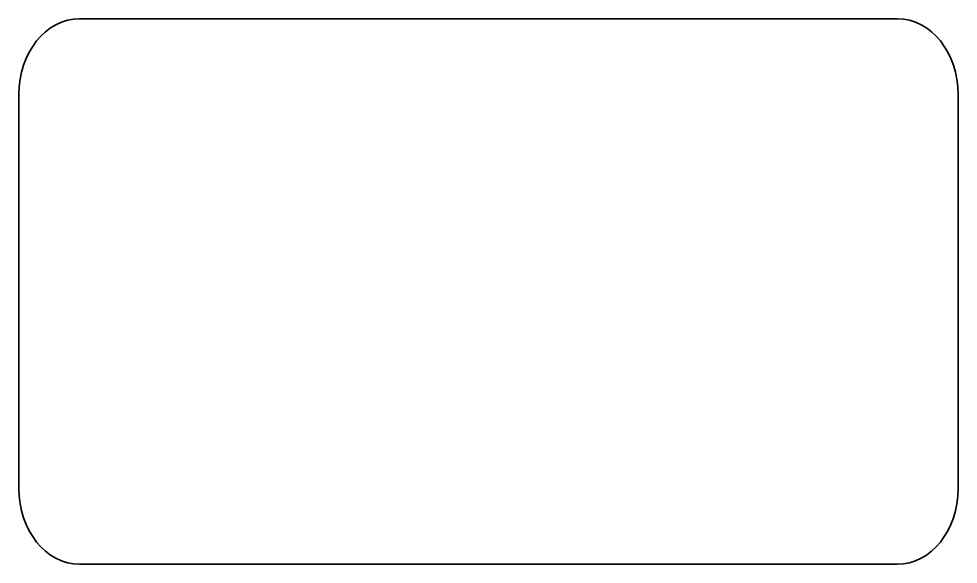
# Model space of a CAD drawing. Header units: inches. Extents: x 725 to 1345, y -1048 to -688.
import ezdxf

# ---------------------------------------------------------------- set-up
doc = ezdxf.new("R2010")
doc.units = ezdxf.units.IN
doc.header["$MEASUREMENT"] = 0
doc.layers.add('Layer 1', color=7, linetype='Continuous')

msp = doc.modelspace()

# ---------------------------------------------------------------- linework, layer by layer
at = {"layer": 'Layer 1', "color": 250, "lineweight": 35}
msp.add_open_spline([(1345.4, -997.79), (1345.4, -1025.43), (1327.43, -1047.83), (1305.27, -1047.83), (1305.27, -1047.83), (765.54, -1047.83), (765.54, -1047.83), (743.37, -1047.83), (725.4, -1025.43), (725.4, -997.79), (725.4, -997.79), (725.4, -737.87), (725.4, -737.87), (725.4, -710.24), (743.37, -687.83), (765.54, -687.83), (765.54, -687.83), (1305.27, -687.83), (1305.27, -687.83), (1327.43, -687.83), (1345.4, -710.24), (1345.4, -737.87), (1345.4, -737.87), (1345.4, -997.79), (1345.4, -997.79)], degree=3, knots=[0, 0, 0, 0, 1, 1, 1, 2, 2, 2, 3, 3, 3, 4, 4, 4, 5, 5, 5, 6, 6, 6, 7, 7, 7, 8, 8, 8, 8], dxfattribs=at)

doc.saveas('drawing.dxf')
